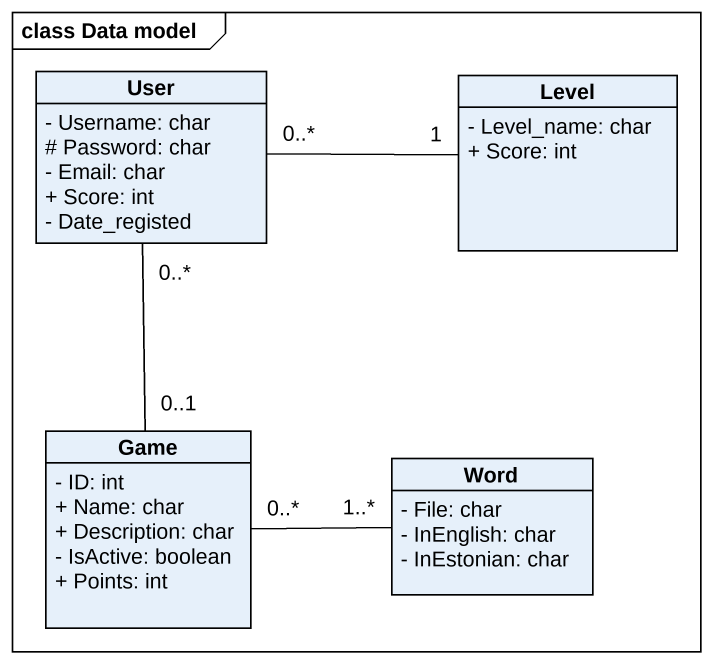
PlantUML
@startuml
mainframe class Data model
hide circle
hide empty members
skinparam classAttributeIconSize 0
class User {
  - Username: char
  # Password: char
  - Email: char
  + Score: int
  - Date_registed
}
class Level {
  - Level_name: char
  + Score: int
}
class Game {
  - ID: int
  + Name: char
  + Description: char
  - IsActive: boolean
  + Points: int
}
class Word {
  - File: char
  - InEnglish: char
  - InEstonian: char
}
User "0..*" -right- "1" Level
User "0..*" -- "0..1" Game
Game "0..*" -right- "1..*" Word
@enduml
